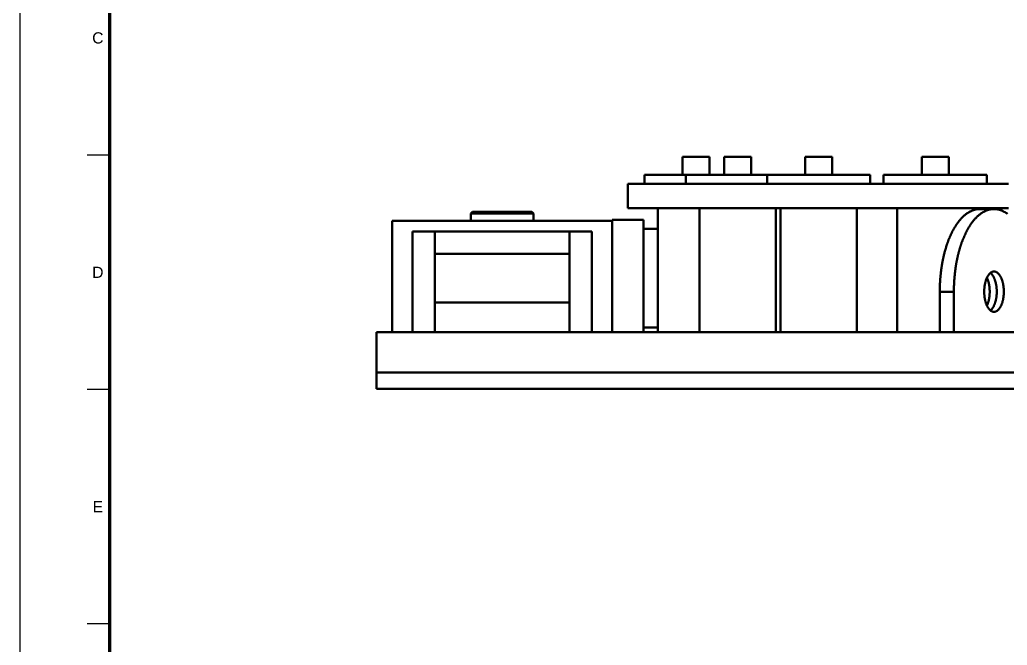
# Model space of a CAD drawing. Header units: millimetres. Extents: x 0 to 841, y 0 to 594.
# Drawn here: x 0 to 220, y 318.3 to 457.6 of the extents above; entities that cross this region are included whole.
import ezdxf
from ezdxf.enums import TextEntityAlignment as Align

# ---------------------------------------------------------------- set-up
doc = ezdxf.new("R2010")
doc.units = ezdxf.units.MM
for name, color, linetype, lineweight in [('FINA', 7, 'CONTINUOUS', 25), ('MARCO', 7, 'CONTINUOUS', 70), ('TXT', 7, 'CONTINUOUS', 25), ('VIS', 7, 'CONTINUOUS', 50)]:
    doc.layers.add(name, color=color, linetype=linetype, lineweight=lineweight)
doc.styles.add('STD', font='LiberationSans-Regular.ttf')

msp = doc.modelspace()

# ---------------------------------------------------------------- linework, layer by layer
at = {"layer": 'FINA'}
for p, q in [((20, 427.45), (15, 427.45)), ((20, 375.27), (15, 375.27)), ((20, 323.09), (15, 323.09))]:
    msp.add_line(p, q, dxfattribs=at)
msp.add_lwpolyline([(0, 0), (841, 0), (841, 594), (0, 594)], close=True, dxfattribs=at)
at = {"layer": 'MARCO'}
msp.add_lwpolyline([(20, 10), (831, 10), (831, 584), (20, 584)], close=True, dxfattribs=at)
at = {"layer": 'VIS'}
for points in [[(147.67, 427.05), (147.79, 427.05), (147.91, 427.05), (148.03, 427.05), (148.15, 427.05), (148.27, 427.05), (148.39, 427.05), (148.51, 427.05), (148.63, 427.05), (148.75, 427.05), (148.87, 427.05), (148.99, 427.05), (149.11, 427.05), (149.23, 427.05), (149.35, 427.05), (149.47, 427.05), (149.59, 427.05), (149.71, 427.05), (149.83, 427.05), (149.95, 427.05), (150.07, 427.05), (150.19, 427.05), (150.31, 427.05), (150.43, 427.05), (150.55, 427.05), (150.67, 427.05), (150.79, 427.05), (150.91, 427.05), (151.03, 427.05), (151.15, 427.05), (151.27, 427.05), (151.39, 427.05), (151.51, 427.05), (151.63, 427.05), (151.75, 427.05), (151.87, 427.05), (151.99, 427.05), (152.11, 427.05), (152.23, 427.05), (152.35, 427.05), (152.47, 427.05), (152.59, 427.05), (152.71, 427.05), (152.83, 427.05), (152.95, 427.05), (153.07, 427.05), (153.19, 427.05), (153.31, 427.05), (153.43, 427.05), (153.55, 427.05), (153.67, 427.05)], [(147.67, 427.05), (147.67, 423.05)], [(147.67, 427.05), (147.67, 423.05)], [(153.67, 423.05), (153.67, 427.05)], [(153.67, 423.05), (153.67, 427.05)], [(156.94, 427.05), (157.06, 427.05), (157.18, 427.05), (157.3, 427.05), (157.42, 427.05), (157.54, 427.05), (157.66, 427.05), (157.78, 427.05), (157.9, 427.05), (158.02, 427.05), (158.14, 427.05), (158.26, 427.05), (158.38, 427.05), (158.5, 427.05), (158.62, 427.05), (158.74, 427.05), (158.86, 427.05), (158.98, 427.05), (159.1, 427.05), (159.22, 427.05), (159.34, 427.05), (159.46, 427.05), (159.58, 427.05), (159.7, 427.05), (159.82, 427.05), (159.94, 427.05), (160.06, 427.05), (160.18, 427.05), (160.3, 427.05), (160.42, 427.05), (160.54, 427.05), (160.66, 427.05), (160.78, 427.05), (160.9, 427.05), (161.02, 427.05), (161.14, 427.05), (161.26, 427.05), (161.38, 427.05), (161.5, 427.05), (161.62, 427.05), (161.74, 427.05), (161.86, 427.05), (161.98, 427.05), (162.1, 427.05), (162.22, 427.05), (162.34, 427.05), (162.46, 427.05), (162.58, 427.05), (162.7, 427.05), (162.82, 427.05), (162.94, 427.05)], [(156.94, 427.05), (156.94, 423.05)], [(162.94, 423.05), (162.94, 427.05)], [(175.01, 427.05), (175.13, 427.05), (175.25, 427.05), (175.37, 427.05), (175.49, 427.05), (175.61, 427.05), (175.73, 427.05), (175.85, 427.05), (175.97, 427.05), (176.09, 427.05), (176.21, 427.05), (176.33, 427.05), (176.45, 427.05), (176.57, 427.05), (176.69, 427.05), (176.81, 427.05), (176.93, 427.05), (177.05, 427.05), (177.17, 427.05), (177.29, 427.05), (177.41, 427.05), (177.53, 427.05), (177.65, 427.05), (177.77, 427.05), (177.89, 427.05), (178.01, 427.05), (178.13, 427.05), (178.25, 427.05), (178.37, 427.05), (178.49, 427.05), (178.61, 427.05), (178.73, 427.05), (178.85, 427.05), (178.97, 427.05), (179.09, 427.05), (179.21, 427.05), (179.33, 427.05), (179.45, 427.05), (179.57, 427.05), (179.69, 427.05), (179.81, 427.05), (179.93, 427.05), (180.05, 427.05), (180.17, 427.05), (180.29, 427.05), (180.41, 427.05), (180.53, 427.05), (180.65, 427.05), (180.77, 427.05), (180.89, 427.05), (181.01, 427.05)], [(175.01, 427.05), (175.01, 423.05)], [(181.01, 423.05), (181.01, 427.05)], [(200.98, 427.05), (201.1, 427.05), (201.22, 427.05), (201.34, 427.05), (201.46, 427.05), (201.58, 427.05), (201.7, 427.05), (201.82, 427.05), (201.94, 427.05), (202.06, 427.05), (202.18, 427.05), (202.3, 427.05), (202.42, 427.05), (202.54, 427.05), (202.66, 427.05), (202.78, 427.05), (202.9, 427.05), (203.02, 427.05), (203.14, 427.05), (203.26, 427.05), (203.38, 427.05), (203.5, 427.05), (203.62, 427.05), (203.74, 427.05), (203.86, 427.05), (203.98, 427.05), (204.1, 427.05), (204.22, 427.05), (204.34, 427.05), (204.46, 427.05), (204.58, 427.05), (204.7, 427.05), (204.82, 427.05), (204.94, 427.05), (205.06, 427.05), (205.18, 427.05), (205.3, 427.05), (205.42, 427.05), (205.54, 427.05), (205.66, 427.05), (205.78, 427.05), (205.9, 427.05), (206.02, 427.05), (206.14, 427.05), (206.26, 427.05), (206.38, 427.05), (206.5, 427.05), (206.62, 427.05), (206.74, 427.05), (206.86, 427.05), (206.98, 427.05)], [(200.98, 427.05), (200.98, 423.05)], [(206.98, 423.05), (206.98, 427.05)], [(139.17, 423.05), (139.29, 423.05), (139.41, 423.05), (139.53, 423.05), (139.65, 423.05), (139.77, 423.05), (139.89, 423.05), (140.01, 423.05), (140.13, 423.05), (140.25, 423.05), (140.37, 423.05), (140.49, 423.05), (140.61, 423.05), (140.73, 423.05), (140.85, 423.05), (140.98, 423.05), (141.1, 423.05), (141.22, 423.05), (141.34, 423.05), (141.46, 423.05), (141.58, 423.05), (141.7, 423.05), (141.82, 423.05), (141.94, 423.05), (142.06, 423.05), (142.18, 423.05), (142.3, 423.05), (142.42, 423.05), (142.54, 423.05), (142.66, 423.05), (142.78, 423.05), (142.9, 423.05), (143.02, 423.05), (143.14, 423.05), (143.26, 423.05), (143.38, 423.05), (143.5, 423.05), (143.62, 423.05), (143.74, 423.05), (143.86, 423.05), (143.98, 423.05), (144.1, 423.05), (144.22, 423.05), (144.35, 423.05), (144.47, 423.05), (144.59, 423.05), (144.71, 423.05), (144.83, 423.05), (144.95, 423.05), (145.07, 423.05), (145.19, 423.05), (145.31, 423.05), (145.43, 423.05), (145.55, 423.05), (145.67, 423.05), (145.79, 423.05), (145.91, 423.05), (146.03, 423.05), (146.15, 423.05), (146.27, 423.05), (146.39, 423.05), (146.51, 423.05), (146.63, 423.05), (146.75, 423.05), (146.87, 423.05), (146.99, 423.05), (147.11, 423.05), (147.23, 423.05), (147.35, 423.05), (147.47, 423.05), (147.6, 423.05), (147.72, 423.05), (147.84, 423.05), (147.96, 423.05), (148.08, 423.05), (148.2, 423.05), (148.32, 423.05), (148.44, 423.05)], [(139.17, 423.05), (139.17, 421.05)], [(139.17, 423.05), (139.17, 421.05)], [(148.44, 423.05), (148.56, 423.05), (148.68, 423.05), (148.8, 423.05), (148.92, 423.05), (149.04, 423.05), (149.16, 423.05), (149.28, 423.05), (149.4, 423.05), (149.52, 423.05), (149.64, 423.05), (149.76, 423.05), (149.88, 423.05), (150, 423.05), (150.12, 423.05), (150.24, 423.05), (150.37, 423.05), (150.49, 423.05), (150.61, 423.05), (150.73, 423.05), (150.85, 423.05), (150.97, 423.05), (151.09, 423.05), (151.21, 423.05), (151.33, 423.05), (151.45, 423.05), (151.57, 423.05), (151.69, 423.05), (151.81, 423.05), (151.93, 423.05), (152.05, 423.05), (152.17, 423.05), (152.29, 423.05), (152.41, 423.05), (152.53, 423.05), (152.65, 423.05), (152.77, 423.05), (152.9, 423.05), (153.02, 423.05), (153.14, 423.05), (153.26, 423.05), (153.38, 423.05), (153.5, 423.05), (153.62, 423.05), (153.74, 423.05), (153.86, 423.05), (153.98, 423.05), (154.1, 423.05), (154.22, 423.05), (154.34, 423.05), (154.46, 423.05), (154.58, 423.05), (154.7, 423.05), (154.82, 423.05), (154.94, 423.05), (155.06, 423.05), (155.18, 423.05), (155.3, 423.05), (155.43, 423.05), (155.55, 423.05), (155.67, 423.05), (155.79, 423.05), (155.91, 423.05), (156.03, 423.05), (156.15, 423.05), (156.27, 423.05), (156.39, 423.05), (156.51, 423.05), (156.63, 423.05), (156.75, 423.05), (156.87, 423.05), (156.99, 423.05), (157.11, 423.05), (157.23, 423.05), (157.35, 423.05), (157.47, 423.05), (157.59, 423.05), (157.71, 423.05), (157.83, 423.05), (157.96, 423.05), (158.08, 423.05), (158.2, 423.05), (158.32, 423.05), (158.44, 423.05), (158.56, 423.05), (158.68, 423.05), (158.8, 423.05), (158.92, 423.05), (159.04, 423.05), (159.16, 423.05), (159.28, 423.05), (159.4, 423.05), (159.52, 423.05), (159.64, 423.05), (159.76, 423.05), (159.88, 423.05), (160, 423.05), (160.12, 423.05), (160.24, 423.05), (160.36, 423.05), (160.49, 423.05), (160.61, 423.05), (160.73, 423.05), (160.85, 423.05), (160.97, 423.05), (161.09, 423.05), (161.21, 423.05), (161.33, 423.05), (161.45, 423.05), (161.57, 423.05), (161.69, 423.05), (161.81, 423.05), (161.93, 423.05), (162.05, 423.05), (162.17, 423.05), (162.29, 423.05), (162.41, 423.05), (162.53, 423.05), (162.65, 423.05), (162.77, 423.05), (162.89, 423.05), (163.02, 423.05), (163.14, 423.05), (163.26, 423.05), (163.38, 423.05), (163.5, 423.05), (163.62, 423.05), (163.74, 423.05), (163.86, 423.05), (163.98, 423.05), (164.1, 423.05), (164.22, 423.05), (164.34, 423.05), (164.46, 423.05), (164.58, 423.05), (164.7, 423.05), (164.82, 423.05), (164.94, 423.05), (165.06, 423.05), (165.18, 423.05), (165.3, 423.05), (165.43, 423.05), (165.55, 423.05), (165.67, 423.05), (165.79, 423.05), (165.91, 423.05), (166.03, 423.05), (166.15, 423.05), (166.27, 423.05), (166.39, 423.05), (166.51, 423.05)], [(148.44, 423.05), (148.44, 421.05)], [(166.51, 423.05), (166.63, 423.05), (166.75, 423.05), (166.87, 423.05), (166.99, 423.05), (167.11, 423.05), (167.23, 423.05), (167.35, 423.05), (167.47, 423.05), (167.59, 423.05), (167.71, 423.05), (167.83, 423.05), (167.95, 423.05), (168.07, 423.05), (168.2, 423.05), (168.32, 423.05), (168.44, 423.05), (168.56, 423.05), (168.68, 423.05), (168.8, 423.05), (168.92, 423.05), (169.04, 423.05), (169.16, 423.05), (169.28, 423.05), (169.4, 423.05), (169.52, 423.05), (169.64, 423.05), (169.76, 423.05), (169.88, 423.05), (170, 423.05), (170.12, 423.05), (170.24, 423.05), (170.36, 423.05), (170.48, 423.05), (170.6, 423.05), (170.72, 423.05), (170.84, 423.05), (170.96, 423.05), (171.09, 423.05), (171.21, 423.05), (171.33, 423.05), (171.45, 423.05), (171.57, 423.05), (171.69, 423.05), (171.81, 423.05), (171.93, 423.05), (172.05, 423.05), (172.17, 423.05), (172.29, 423.05), (172.41, 423.05), (172.53, 423.05), (172.65, 423.05), (172.77, 423.05), (172.89, 423.05), (173.01, 423.05), (173.13, 423.05), (173.25, 423.05), (173.37, 423.05), (173.49, 423.05), (173.61, 423.05), (173.73, 423.05), (173.85, 423.05), (173.98, 423.05), (174.1, 423.05), (174.22, 423.05), (174.34, 423.05), (174.46, 423.05), (174.58, 423.05), (174.7, 423.05), (174.82, 423.05), (174.94, 423.05), (175.06, 423.05), (175.18, 423.05), (175.3, 423.05), (175.42, 423.05), (175.54, 423.05), (175.66, 423.05), (175.78, 423.05), (175.9, 423.05), (176.02, 423.05), (176.14, 423.05), (176.26, 423.05), (176.38, 423.05), (176.5, 423.05), (176.62, 423.05), (176.74, 423.05), (176.87, 423.05), (176.99, 423.05), (177.11, 423.05), (177.23, 423.05), (177.35, 423.05), (177.47, 423.05), (177.59, 423.05), (177.71, 423.05), (177.83, 423.05), (177.95, 423.05), (178.07, 423.05), (178.19, 423.05), (178.31, 423.05), (178.43, 423.05), (178.55, 423.05), (178.67, 423.05), (178.79, 423.05), (178.91, 423.05), (179.03, 423.05), (179.15, 423.05), (179.27, 423.05), (179.39, 423.05), (179.51, 423.05), (179.63, 423.05), (179.76, 423.05), (179.88, 423.05), (180, 423.05), (180.12, 423.05), (180.24, 423.05), (180.36, 423.05), (180.48, 423.05), (180.6, 423.05), (180.72, 423.05), (180.84, 423.05), (180.96, 423.05), (181.08, 423.05), (181.2, 423.05), (181.32, 423.05), (181.44, 423.05), (181.56, 423.05), (181.68, 423.05), (181.8, 423.05), (181.92, 423.05), (182.04, 423.05), (182.16, 423.05), (182.28, 423.05), (182.4, 423.05), (182.53, 423.05), (182.65, 423.05), (182.77, 423.05), (182.89, 423.05), (183.01, 423.05), (183.13, 423.05), (183.25, 423.05), (183.37, 423.05), (183.49, 423.05), (183.61, 423.05), (183.73, 423.05), (183.85, 423.05), (183.97, 423.05), (184.09, 423.05), (184.21, 423.05), (184.33, 423.05), (184.45, 423.05), (184.57, 423.05), (184.69, 423.05), (184.81, 423.05), (184.93, 423.05), (185.05, 423.05), (185.17, 423.05), (185.29, 423.05), (185.42, 423.05), (185.54, 423.05), (185.66, 423.05), (185.78, 423.05), (185.9, 423.05), (186.02, 423.05), (186.14, 423.05), (186.26, 423.05), (186.38, 423.05), (186.5, 423.05), (186.62, 423.05), (186.74, 423.05), (186.86, 423.05), (186.98, 423.05), (187.1, 423.05), (187.22, 423.05), (187.34, 423.05), (187.46, 423.05), (187.58, 423.05), (187.7, 423.05), (187.82, 423.05), (187.94, 423.05), (188.06, 423.05), (188.18, 423.05), (188.31, 423.05), (188.43, 423.05), (188.55, 423.05), (188.67, 423.05), (188.79, 423.05), (188.91, 423.05), (189.03, 423.05), (189.15, 423.05), (189.27, 423.05), (189.39, 423.05), (189.51, 423.05)], [(166.51, 423.05), (166.51, 421.05)], [(189.51, 421.05), (189.51, 423.05)], [(192.48, 423.05), (192.6, 423.05), (192.72, 423.05), (192.84, 423.05), (192.96, 423.05), (193.08, 423.05), (193.2, 423.05), (193.32, 423.05), (193.44, 423.05), (193.56, 423.05), (193.68, 423.05), (193.8, 423.05), (193.92, 423.05), (194.04, 423.05), (194.16, 423.05), (194.28, 423.05), (194.4, 423.05), (194.53, 423.05), (194.65, 423.05), (194.77, 423.05), (194.89, 423.05), (195.01, 423.05), (195.13, 423.05), (195.25, 423.05), (195.37, 423.05), (195.49, 423.05), (195.61, 423.05), (195.73, 423.05), (195.85, 423.05), (195.97, 423.05), (196.09, 423.05), (196.21, 423.05), (196.33, 423.05), (196.45, 423.05), (196.57, 423.05), (196.69, 423.05), (196.81, 423.05), (196.93, 423.05), (197.05, 423.05), (197.17, 423.05), (197.29, 423.05), (197.42, 423.05), (197.54, 423.05), (197.66, 423.05), (197.78, 423.05), (197.9, 423.05), (198.02, 423.05), (198.14, 423.05), (198.26, 423.05), (198.38, 423.05), (198.5, 423.05), (198.62, 423.05), (198.74, 423.05), (198.86, 423.05), (198.98, 423.05), (199.1, 423.05), (199.22, 423.05), (199.34, 423.05), (199.46, 423.05), (199.58, 423.05), (199.7, 423.05), (199.82, 423.05), (199.94, 423.05), (200.06, 423.05), (200.18, 423.05), (200.31, 423.05), (200.43, 423.05), (200.55, 423.05), (200.67, 423.05), (200.79, 423.05), (200.91, 423.05), (201.03, 423.05), (201.15, 423.05), (201.27, 423.05), (201.39, 423.05), (201.51, 423.05), (201.63, 423.05), (201.75, 423.05), (201.87, 423.05), (201.99, 423.05), (202.11, 423.05), (202.23, 423.05), (202.35, 423.05), (202.47, 423.05), (202.59, 423.05), (202.71, 423.05), (202.83, 423.05), (202.95, 423.05), (203.07, 423.05), (203.2, 423.05), (203.32, 423.05), (203.44, 423.05), (203.56, 423.05), (203.68, 423.05), (203.8, 423.05), (203.92, 423.05), (204.04, 423.05), (204.16, 423.05), (204.28, 423.05), (204.4, 423.05), (204.52, 423.05), (204.64, 423.05), (204.76, 423.05), (204.88, 423.05), (205, 423.05), (205.12, 423.05), (205.24, 423.05), (205.36, 423.05), (205.48, 423.05), (205.6, 423.05), (205.72, 423.05), (205.84, 423.05), (205.97, 423.05), (206.09, 423.05), (206.21, 423.05), (206.33, 423.05), (206.45, 423.05), (206.57, 423.05), (206.69, 423.05), (206.81, 423.05), (206.93, 423.05), (207.05, 423.05), (207.17, 423.05), (207.29, 423.05), (207.41, 423.05), (207.53, 423.05), (207.65, 423.05), (207.77, 423.05), (207.89, 423.05), (208.01, 423.05), (208.13, 423.05), (208.25, 423.05), (208.37, 423.05), (208.49, 423.05), (208.61, 423.05), (208.73, 423.05), (208.86, 423.05), (208.98, 423.05), (209.1, 423.05), (209.22, 423.05), (209.34, 423.05), (209.46, 423.05), (209.58, 423.05), (209.7, 423.05), (209.82, 423.05), (209.94, 423.05), (210.06, 423.05), (210.18, 423.05), (210.3, 423.05), (210.42, 423.05), (210.54, 423.05), (210.66, 423.05), (210.78, 423.05), (210.9, 423.05), (211.02, 423.05), (211.14, 423.05), (211.26, 423.05), (211.38, 423.05), (211.5, 423.05), (211.62, 423.05), (211.75, 423.05), (211.87, 423.05), (211.99, 423.05), (212.11, 423.05), (212.23, 423.05), (212.35, 423.05), (212.47, 423.05), (212.59, 423.05), (212.71, 423.05), (212.83, 423.05), (212.95, 423.05), (213.07, 423.05), (213.19, 423.05), (213.31, 423.05), (213.43, 423.05), (213.55, 423.05), (213.67, 423.05), (213.79, 423.05), (213.91, 423.05), (214.03, 423.05), (214.15, 423.05), (214.27, 423.05), (214.39, 423.05), (214.51, 423.05), (214.64, 423.05), (214.76, 423.05), (214.88, 423.05), (215, 423.05), (215.12, 423.05), (215.24, 423.05), (215.36, 423.05), (215.48, 423.05)], [(192.48, 423.05), (192.48, 421.05)], [(215.48, 421.05), (215.48, 423.05)], [(135.5, 421.05), (136.3, 421.05), (137.1, 421.05), (137.9, 421.05), (138.7, 421.05), (139.5, 421.05), (140.3, 421.05), (141.1, 421.05), (141.9, 421.05), (142.7, 421.05), (143.5, 421.05), (144.3, 421.05), (145.1, 421.05), (145.9, 421.05), (146.7, 421.05), (147.5, 421.05), (148.3, 421.05), (149.1, 421.05), (149.9, 421.05), (150.7, 421.05), (151.5, 421.05), (152.3, 421.05), (153.1, 421.05), (153.9, 421.05), (154.7, 421.05), (155.5, 421.05), (156.3, 421.05), (157.1, 421.05), (157.9, 421.05), (158.7, 421.05), (159.5, 421.05), (160.3, 421.05), (161.1, 421.05), (161.9, 421.05), (162.7, 421.05), (163.5, 421.05), (164.3, 421.05), (165.1, 421.05), (165.9, 421.05), (166.7, 421.05), (167.5, 421.05), (168.3, 421.05), (169.1, 421.05), (169.9, 421.05), (170.7, 421.05), (171.5, 421.05), (172.3, 421.05), (173.1, 421.05), (173.9, 421.05), (174.7, 421.05), (175.5, 421.05), (176.3, 421.05), (177.1, 421.05), (177.9, 421.05), (178.7, 421.05), (179.5, 421.05), (180.3, 421.05), (181.1, 421.05), (181.9, 421.05), (182.7, 421.05), (183.5, 421.05), (184.3, 421.05), (185.1, 421.05), (185.9, 421.05), (186.7, 421.05), (187.5, 421.05), (188.3, 421.05), (189.1, 421.05), (189.9, 421.05), (190.7, 421.05), (191.5, 421.05), (192.3, 421.05), (193.1, 421.05), (193.9, 421.05), (194.7, 421.05), (195.5, 421.05), (196.3, 421.05), (197.1, 421.05), (197.9, 421.05), (198.7, 421.05), (199.5, 421.05), (200.3, 421.05), (201.1, 421.05), (201.9, 421.05), (202.7, 421.05), (203.5, 421.05), (204.3, 421.05), (205.1, 421.05), (205.9, 421.05), (206.7, 421.05), (207.5, 421.05), (208.3, 421.05), (209.1, 421.05), (209.9, 421.05), (210.7, 421.05), (211.5, 421.05), (212.3, 421.05), (213.1, 421.05), (213.9, 421.05), (214.7, 421.05), (215.5, 421.05), (216.3, 421.05), (217.1, 421.05), (217.9, 421.05), (218.7, 421.05), (219.5, 421.05), (220.3, 421.05)], [(135.5, 421.05), (135.5, 415.65)], [(100.9, 414.85), (100.5, 414.45)], [(100.5, 414.45), (100.62, 414.45), (100.74, 414.45), (100.86, 414.45), (100.98, 414.45), (101.1, 414.45), (101.22, 414.45), (101.34, 414.45), (101.47, 414.45), (101.59, 414.45), (101.71, 414.45), (101.83, 414.45), (101.95, 414.45), (102.07, 414.45), (102.19, 414.45), (102.31, 414.45), (102.43, 414.45), (102.55, 414.45), (102.67, 414.45), (102.79, 414.45), (102.91, 414.45), (103.03, 414.45), (103.16, 414.45), (103.28, 414.45), (103.4, 414.45), (103.52, 414.45), (103.64, 414.45), (103.76, 414.45), (103.88, 414.45), (104, 414.45), (104.12, 414.45), (104.24, 414.45), (104.36, 414.45), (104.48, 414.45), (104.6, 414.45), (104.72, 414.45), (104.84, 414.45), (104.97, 414.45), (105.09, 414.45), (105.21, 414.45), (105.33, 414.45), (105.45, 414.45), (105.57, 414.45), (105.69, 414.45), (105.81, 414.45), (105.93, 414.45), (106.05, 414.45), (106.17, 414.45), (106.29, 414.45), (106.41, 414.45), (106.53, 414.45), (106.66, 414.45), (106.78, 414.45), (106.9, 414.45), (107.02, 414.45), (107.14, 414.45), (107.26, 414.45), (107.38, 414.45), (107.5, 414.45), (107.62, 414.45), (107.74, 414.45), (107.86, 414.45), (107.98, 414.45), (108.1, 414.45), (108.22, 414.45), (108.34, 414.45), (108.47, 414.45), (108.59, 414.45), (108.71, 414.45), (108.83, 414.45), (108.95, 414.45), (109.07, 414.45), (109.19, 414.45), (109.31, 414.45), (109.43, 414.45), (109.55, 414.45), (109.67, 414.45), (109.79, 414.45), (109.91, 414.45), (110.03, 414.45), (110.16, 414.45), (110.28, 414.45), (110.4, 414.45), (110.52, 414.45), (110.64, 414.45), (110.76, 414.45), (110.88, 414.45), (111, 414.45), (111.12, 414.45), (111.24, 414.45), (111.36, 414.45), (111.48, 414.45), (111.6, 414.45), (111.72, 414.45), (111.84, 414.45), (111.97, 414.45), (112.09, 414.45), (112.21, 414.45), (112.33, 414.45), (112.45, 414.45), (112.57, 414.45), (112.69, 414.45), (112.81, 414.45), (112.93, 414.45), (113.05, 414.45), (113.17, 414.45), (113.29, 414.45), (113.41, 414.45), (113.53, 414.45), (113.66, 414.45), (113.78, 414.45), (113.9, 414.45), (114.02, 414.45), (114.14, 414.45), (114.26, 414.45), (114.38, 414.45), (114.5, 414.45)], [(100.5, 414.45), (100.5, 412.85)], [(100.9, 414.85), (101.02, 414.85), (101.14, 414.85), (101.26, 414.85), (101.38, 414.85), (101.5, 414.85), (101.62, 414.85), (101.74, 414.85), (101.86, 414.85), (101.98, 414.85), (102.1, 414.85), (102.22, 414.85), (102.34, 414.85), (102.46, 414.85), (102.58, 414.85), (102.7, 414.85), (102.82, 414.85), (102.94, 414.85), (103.06, 414.85), (103.18, 414.85), (103.3, 414.85), (103.42, 414.85), (103.54, 414.85), (103.66, 414.85), (103.78, 414.85), (103.9, 414.85), (104.02, 414.85), (104.14, 414.85), (104.26, 414.85), (104.38, 414.85), (104.5, 414.85), (104.62, 414.85), (104.74, 414.85), (104.86, 414.85), (104.98, 414.85), (105.1, 414.85), (105.22, 414.85), (105.34, 414.85), (105.46, 414.85), (105.58, 414.85), (105.7, 414.85), (105.82, 414.85), (105.94, 414.85), (106.06, 414.85), (106.18, 414.85), (106.3, 414.85), (106.42, 414.85), (106.54, 414.85), (106.66, 414.85), (106.78, 414.85), (106.9, 414.85), (107.02, 414.85), (107.14, 414.85), (107.26, 414.85), (107.38, 414.85), (107.5, 414.85), (107.62, 414.85), (107.74, 414.85), (107.86, 414.85), (107.98, 414.85), (108.1, 414.85), (108.22, 414.85), (108.34, 414.85), (108.46, 414.85), (108.58, 414.85), (108.7, 414.85), (108.82, 414.85), (108.94, 414.85), (109.06, 414.85), (109.18, 414.85), (109.3, 414.85), (109.42, 414.85), (109.54, 414.85), (109.66, 414.85), (109.78, 414.85), (109.9, 414.85), (110.02, 414.85), (110.14, 414.85), (110.26, 414.85), (110.38, 414.85), (110.5, 414.85), (110.62, 414.85), (110.74, 414.85), (110.86, 414.85), (110.98, 414.85), (111.1, 414.85), (111.22, 414.85), (111.34, 414.85), (111.46, 414.85), (111.58, 414.85), (111.7, 414.85), (111.82, 414.85), (111.94, 414.85), (112.06, 414.85), (112.18, 414.85), (112.3, 414.85), (112.42, 414.85), (112.54, 414.85), (112.66, 414.85), (112.78, 414.85), (112.9, 414.85), (113.02, 414.85), (113.14, 414.85), (113.26, 414.85), (113.38, 414.85), (113.5, 414.85), (113.62, 414.85), (113.74, 414.85), (113.86, 414.85), (113.98, 414.85), (114.1, 414.85)], [(114.5, 414.45), (114.1, 414.85)], [(114.5, 412.85), (114.5, 414.45)], [(135.5, 415.65), (136.3, 415.65), (137.1, 415.65), (137.9, 415.65), (138.7, 415.65), (139.5, 415.65), (140.3, 415.65), (141.1, 415.65), (141.9, 415.65), (142.7, 415.65), (143.5, 415.65), (144.3, 415.65), (145.1, 415.65), (145.9, 415.65), (146.7, 415.65), (147.5, 415.65), (148.3, 415.65), (149.1, 415.65), (149.9, 415.65), (150.7, 415.65), (151.5, 415.65), (152.3, 415.65), (153.1, 415.65), (153.9, 415.65), (154.7, 415.65), (155.5, 415.65), (156.3, 415.65), (157.1, 415.65), (157.9, 415.65), (158.7, 415.65), (159.5, 415.65), (160.3, 415.65), (161.1, 415.65), (161.9, 415.65), (162.7, 415.65), (163.5, 415.65), (164.3, 415.65), (165.1, 415.65), (165.9, 415.65), (166.7, 415.65), (167.5, 415.65), (168.3, 415.65), (169.1, 415.65), (169.9, 415.65), (170.7, 415.65), (171.5, 415.65), (172.3, 415.65), (173.1, 415.65), (173.9, 415.65), (174.7, 415.65), (175.5, 415.65), (176.3, 415.65), (177.1, 415.65), (177.9, 415.65), (178.7, 415.65), (179.5, 415.65), (180.3, 415.65), (181.1, 415.65), (181.9, 415.65), (182.7, 415.65), (183.5, 415.65), (184.3, 415.65), (185.1, 415.65), (185.9, 415.65), (186.7, 415.65), (187.5, 415.65), (188.3, 415.65), (189.1, 415.65), (189.9, 415.65), (190.7, 415.65), (191.5, 415.65), (192.3, 415.65), (193.1, 415.65), (193.9, 415.65), (194.7, 415.65), (195.5, 415.65), (196.3, 415.65), (197.1, 415.65), (197.9, 415.65), (198.7, 415.65), (199.5, 415.65), (200.3, 415.65), (201.1, 415.65), (201.9, 415.65), (202.7, 415.65), (203.5, 415.65), (204.3, 415.65), (205.1, 415.65), (205.9, 415.65), (206.7, 415.65), (207.5, 415.65), (208.3, 415.65), (209.1, 415.65), (209.9, 415.65), (210.7, 415.65), (211.5, 415.65), (212.3, 415.65), (213.1, 415.65), (213.9, 415.65), (214.7, 415.65), (215.5, 415.65), (216.3, 415.65), (217.1, 415.65), (217.9, 415.65), (218.7, 415.65), (219.5, 415.65), (220.3, 415.65)], [(142.17, 415.65), (142.17, 388.05)], [(142.17, 415.65), (142.17, 388.05)], [(151.44, 415.65), (151.44, 388.05)], [(168.44, 388.05), (168.44, 415.65)], [(169.51, 415.65), (169.51, 388.05)], [(186.51, 388.05), (186.51, 415.65)], [(195.48, 415.65), (195.48, 388.05)], [(204.99, 397.05), (204.99, 397.17), (204.99, 397.29), (204.99, 397.41), (204.99, 397.53), (205, 397.65), (205, 397.77), (205, 397.89), (205, 398.01), (205.01, 398.13), (205.01, 398.25), (205.01, 398.37), (205.02, 398.49), (205.02, 398.61), (205.03, 398.73), (205.03, 398.85), (205.04, 398.97), (205.05, 399.09), (205.05, 399.21), (205.06, 399.33), (205.07, 399.45), (205.08, 399.57), (205.08, 399.69), (205.09, 399.81), (205.1, 399.93), (205.11, 400.05), (205.12, 400.17), (205.13, 400.29), (205.14, 400.41), (205.15, 400.53), (205.16, 400.65), (205.18, 400.77), (205.19, 400.89), (205.2, 401.01), (205.21, 401.13), (205.23, 401.25), (205.24, 401.37), (205.25, 401.49), (205.27, 401.61), (205.28, 401.73), (205.3, 401.85), (205.32, 401.97), (205.33, 402.08), (205.35, 402.2), (205.37, 402.32), (205.38, 402.44), (205.4, 402.56), (205.42, 402.68), (205.44, 402.8), (205.46, 402.92), (205.48, 403.03), (205.5, 403.15), (205.52, 403.27), (205.54, 403.39), (205.56, 403.51), (205.58, 403.63), (205.6, 403.74), (205.63, 403.86), (205.65, 403.98), (205.67, 404.1), (205.7, 404.22), (205.72, 404.33), (205.75, 404.45), (205.77, 404.57), (205.8, 404.69), (205.82, 404.8), (205.85, 404.92), (205.88, 405.04), (205.9, 405.16), (205.93, 405.27), (205.96, 405.39), (205.99, 405.51), (206.02, 405.62), (206.05, 405.74), (206.08, 405.85), (206.11, 405.97), (206.14, 406.09), (206.17, 406.2), (206.21, 406.32), (206.24, 406.43), (206.27, 406.55), (206.31, 406.67), (206.34, 406.78), (206.38, 406.9), (206.41, 407.01), (206.45, 407.12), (206.49, 407.24), (206.52, 407.35), (206.56, 407.47), (206.6, 407.58), (206.64, 407.7), (206.68, 407.81), (206.72, 407.92), (206.76, 408.04), (206.8, 408.15), (206.84, 408.26), (206.88, 408.37), (206.93, 408.49), (206.97, 408.6), (207.01, 408.71), (207.06, 408.82), (207.1, 408.93), (207.15, 409.04), (207.2, 409.15), (207.24, 409.26), (207.29, 409.38), (207.34, 409.49), (207.39, 409.59), (207.44, 409.7), (207.49, 409.81), (207.54, 409.92), (207.59, 410.03), (207.65, 410.14), (207.7, 410.25), (207.75, 410.35), (207.81, 410.46), (207.86, 410.57), (207.92, 410.67), (207.98, 410.78), (208.03, 410.88), (208.09, 410.99), (208.15, 411.09), (208.21, 411.2), (208.27, 411.3), (208.34, 411.4), (208.4, 411.51), (208.46, 411.61), (208.53, 411.71), (208.59, 411.81), (208.66, 411.91), (208.72, 412.01), (208.79, 412.11), (208.86, 412.21), (208.93, 412.31), (209, 412.4), (209.07, 412.5), (209.15, 412.6), (209.22, 412.69), (209.29, 412.79), (209.37, 412.88), (209.45, 412.97), (209.52, 413.06), (209.6, 413.15), (209.68, 413.24), (209.76, 413.33), (209.85, 413.42), (209.93, 413.51), (210.01, 413.59), (210.1, 413.68), (210.19, 413.76), (210.27, 413.84), (210.36, 413.92), (210.45, 414), (210.54, 414.08), (210.64, 414.16), (210.73, 414.23), (210.83, 414.31), (210.92, 414.38), (211.02, 414.45), (211.12, 414.52), (211.22, 414.59), (211.32, 414.65), (211.42, 414.71), (211.52, 414.77), (211.63, 414.83), (211.74, 414.89), (211.84, 414.94), (211.95, 415), (212.06, 415.05), (212.17, 415.09), (212.28, 415.14), (212.4, 415.18), (212.51, 415.22), (212.62, 415.25), (212.74, 415.29), (212.86, 415.32), (212.97, 415.35), (213.09, 415.37), (213.21, 415.39), (213.33, 415.41), (213.45, 415.42), (213.57, 415.44), (213.69, 415.44), (213.81, 415.45), (213.93, 415.45)], [(208.14, 397.05), (208.14, 397.17), (208.14, 397.29), (208.14, 397.41), (208.14, 397.53), (208.14, 397.65), (208.14, 397.77), (208.15, 397.89), (208.15, 398.01), (208.15, 398.13), (208.16, 398.25), (208.16, 398.37), (208.17, 398.49), (208.17, 398.61), (208.18, 398.73), (208.18, 398.85), (208.19, 398.97), (208.19, 399.09), (208.2, 399.21), (208.21, 399.33), (208.21, 399.45), (208.22, 399.57), (208.23, 399.69), (208.24, 399.81), (208.25, 399.93), (208.26, 400.05), (208.27, 400.17), (208.28, 400.29), (208.29, 400.41), (208.3, 400.53), (208.31, 400.65), (208.32, 400.77), (208.33, 400.89), (208.35, 401.01), (208.36, 401.13), (208.37, 401.25), (208.39, 401.37), (208.4, 401.49), (208.42, 401.61), (208.43, 401.73), (208.45, 401.85), (208.46, 401.97), (208.48, 402.08), (208.5, 402.2), (208.51, 402.32), (208.53, 402.44), (208.55, 402.56), (208.57, 402.68), (208.58, 402.8), (208.6, 402.92), (208.62, 403.03), (208.64, 403.15), (208.66, 403.27), (208.68, 403.39), (208.71, 403.51), (208.73, 403.63), (208.75, 403.74), (208.77, 403.86), (208.8, 403.98), (208.82, 404.1), (208.84, 404.22), (208.87, 404.33), (208.89, 404.45), (208.92, 404.57), (208.94, 404.69), (208.97, 404.8), (209, 404.92), (209.02, 405.04), (209.05, 405.16), (209.08, 405.27), (209.11, 405.39), (209.14, 405.51), (209.17, 405.62), (209.2, 405.74), (209.23, 405.85), (209.26, 405.97), (209.29, 406.09), (209.32, 406.2), (209.35, 406.32), (209.39, 406.43), (209.42, 406.55), (209.45, 406.67), (209.49, 406.78), (209.52, 406.9), (209.56, 407.01), (209.6, 407.12), (209.63, 407.24), (209.67, 407.35), (209.71, 407.47), (209.75, 407.58), (209.78, 407.7), (209.82, 407.81), (209.86, 407.92), (209.9, 408.04), (209.95, 408.15), (209.99, 408.26), (210.03, 408.37), (210.07, 408.49), (210.12, 408.6), (210.16, 408.71), (210.21, 408.82), (210.25, 408.93), (210.3, 409.04), (210.34, 409.15), (210.39, 409.26), (210.44, 409.38), (210.49, 409.49), (210.54, 409.59), (210.59, 409.7), (210.64, 409.81), (210.69, 409.92), (210.74, 410.03), (210.79, 410.14), (210.85, 410.25), (210.9, 410.35), (210.95, 410.46), (211.01, 410.57), (211.07, 410.67), (211.12, 410.78), (211.18, 410.88), (211.24, 410.99), (211.3, 411.09), (211.36, 411.2), (211.42, 411.3), (211.48, 411.4), (211.55, 411.51), (211.61, 411.61), (211.67, 411.71), (211.74, 411.81), (211.8, 411.91), (211.87, 412.01), (211.94, 412.11), (212.01, 412.21), (212.08, 412.31), (212.15, 412.4), (212.22, 412.5), (212.29, 412.6), (212.37, 412.69), (212.44, 412.79), (212.52, 412.88), (212.59, 412.97), (212.67, 413.06), (212.75, 413.15), (212.83, 413.24), (212.91, 413.33), (212.99, 413.42), (213.08, 413.51), (213.16, 413.59), (213.25, 413.68), (213.33, 413.76), (213.42, 413.84), (213.51, 413.92), (213.6, 414), (213.69, 414.08), (213.78, 414.16), (213.88, 414.23), (213.97, 414.31), (214.07, 414.38), (214.17, 414.45), (214.26, 414.52), (214.36, 414.59), (214.47, 414.65), (214.57, 414.71), (214.67, 414.77), (214.78, 414.83), (214.88, 414.89), (214.99, 414.94), (215.1, 415), (215.21, 415.05), (215.32, 415.09), (215.43, 415.14), (215.54, 415.18), (215.66, 415.22), (215.77, 415.25), (215.89, 415.29), (216, 415.32), (216.12, 415.35), (216.24, 415.37), (216.36, 415.39), (216.47, 415.41), (216.59, 415.42), (216.71, 415.44), (216.83, 415.44), (216.95, 415.45), (217.07, 415.45)], [(212.48, 415.21), (212.48, 415.65)], [(213.93, 415.45), (217.07, 415.45)], [(217.07, 415.45), (217.19, 415.45), (217.31, 415.44), (217.43, 415.44), (217.55, 415.42), (217.67, 415.41), (217.79, 415.39), (217.91, 415.37), (218.03, 415.35), (218.14, 415.32), (218.26, 415.29), (218.38, 415.25), (218.49, 415.22), (218.6, 415.18), (218.72, 415.14), (218.83, 415.09), (218.94, 415.05), (219.05, 415), (219.16, 414.94), (219.26, 414.89), (219.37, 414.83), (219.48, 414.77), (219.58, 414.71), (219.68, 414.65), (219.78, 414.59), (219.88, 414.52), (219.98, 414.45), (220.08, 414.38)], [(83, 388.05), (83, 412.85)], [(83, 412.85), (132, 412.85)], [(132, 412.85), (132, 413.05)], [(132, 413.05), (139, 413.05)], [(132, 388.05), (132, 412.85)], [(139, 388.05), (139, 413.05)], [(92.5, 410.45), (87.5, 410.45)], [(87.5, 388.05), (87.5, 410.45)], [(92.5, 388.05), (92.5, 410.45)], [(122.5, 410.45), (92.5, 410.45)], [(92.5, 405.45), (92.5, 410.45)], [(127.5, 410.45), (122.5, 410.45)], [(122.5, 388.05), (122.5, 410.45)], [(122.5, 405.45), (122.5, 410.45)], [(127.5, 388.05), (127.5, 410.45)], [(142.17, 411.05), (139, 411.05)], [(122.5, 405.45), (92.5, 405.45)], [(214.89, 397.05), (214.89, 397.17), (214.89, 397.29), (214.9, 397.41), (214.9, 397.53), (214.91, 397.65), (214.92, 397.77), (214.93, 397.89), (214.94, 398.01), (214.95, 398.13), (214.97, 398.25), (214.98, 398.37), (215, 398.49), (215.02, 398.61), (215.04, 398.72), (215.07, 398.84), (215.09, 398.96), (215.12, 399.08), (215.15, 399.19), (215.18, 399.31), (215.22, 399.42), (215.25, 399.54), (215.29, 399.65), (215.33, 399.77), (215.37, 399.88), (215.42, 399.99), (215.47, 400.1), (215.52, 400.21), (215.57, 400.32), (215.63, 400.42), (215.69, 400.53), (215.75, 400.63), (215.82, 400.73), (215.89, 400.83), (215.96, 400.92), (216.04, 401.01), (216.12, 401.1), (216.21, 401.18), (216.3, 401.26), (216.4, 401.33), (216.5, 401.39), (216.61, 401.45), (216.72, 401.49), (216.84, 401.52), (216.95, 401.54), (217.07, 401.55)], [(216.29, 401.25), (216.38, 401.17), (216.47, 401.09), (216.55, 401), (216.63, 400.91), (216.7, 400.81), (216.77, 400.71), (216.84, 400.61), (216.9, 400.5), (216.96, 400.4), (217.02, 400.29), (217.07, 400.18), (217.12, 400.07), (217.17, 399.96), (217.21, 399.85), (217.25, 399.73), (217.29, 399.62), (217.33, 399.5), (217.37, 399.39), (217.4, 399.27), (217.43, 399.15), (217.46, 399.04), (217.49, 398.92), (217.51, 398.8), (217.54, 398.68), (217.56, 398.56), (217.58, 398.44), (217.6, 398.32), (217.61, 398.2), (217.63, 398.08), (217.64, 397.96), (217.65, 397.84), (217.66, 397.72), (217.67, 397.6), (217.68, 397.48), (217.68, 397.35), (217.68, 397.23), (217.69, 397.11), (217.69, 396.99), (217.68, 396.87), (217.68, 396.75), (217.68, 396.63), (217.67, 396.51), (217.66, 396.38), (217.65, 396.26), (217.64, 396.14), (217.63, 396.02), (217.61, 395.9), (217.6, 395.78), (217.58, 395.66), (217.56, 395.54), (217.54, 395.42), (217.51, 395.3), (217.49, 395.18), (217.46, 395.07), (217.43, 394.95), (217.4, 394.83), (217.37, 394.71), (217.33, 394.6), (217.29, 394.48), (217.25, 394.37), (217.21, 394.25), (217.17, 394.14), (217.12, 394.03), (217.07, 393.92), (217.02, 393.81), (216.96, 393.7), (216.9, 393.6), (216.84, 393.49), (216.77, 393.39), (216.7, 393.29), (216.63, 393.2), (216.55, 393.1), (216.47, 393.02), (216.38, 392.93), (216.29, 392.85)], [(217.07, 401.55), (217.19, 401.54), (217.31, 401.52), (217.43, 401.49), (217.54, 401.45), (217.65, 401.39), (217.75, 401.33), (217.85, 401.26), (217.94, 401.18), (218.03, 401.1), (218.11, 401.01), (218.19, 400.92), (218.26, 400.83), (218.33, 400.73), (218.4, 400.63), (218.46, 400.53), (218.52, 400.42), (218.58, 400.32), (218.63, 400.21), (218.68, 400.1), (218.73, 399.99), (218.77, 399.88), (218.82, 399.77), (218.86, 399.65), (218.89, 399.54), (218.93, 399.42), (218.96, 399.31), (219, 399.19), (219.03, 399.08), (219.05, 398.96), (219.08, 398.84), (219.1, 398.72), (219.12, 398.61), (219.14, 398.49), (219.16, 398.37), (219.18, 398.25), (219.2, 398.13), (219.21, 398.01), (219.22, 397.89), (219.23, 397.77), (219.24, 397.65), (219.25, 397.53), (219.25, 397.41), (219.26, 397.29), (219.26, 397.17), (219.26, 397.05), (219.26, 396.93), (219.26, 396.81), (219.25, 396.69), (219.25, 396.57), (219.24, 396.45), (219.23, 396.33), (219.22, 396.21), (219.21, 396.09), (219.2, 395.97), (219.18, 395.85), (219.16, 395.73), (219.14, 395.61), (219.12, 395.5), (219.1, 395.38), (219.08, 395.26), (219.05, 395.14), (219.03, 395.03), (219, 394.91), (218.96, 394.79), (218.93, 394.68), (218.89, 394.56), (218.86, 394.45), (218.82, 394.34), (218.77, 394.22), (218.73, 394.11), (218.68, 394), (218.63, 393.89), (218.58, 393.79), (218.52, 393.68), (218.46, 393.57), (218.4, 393.47), (218.33, 393.37), (218.26, 393.27), (218.19, 393.18), (218.11, 393.09), (218.03, 393), (217.94, 392.92), (217.85, 392.84), (217.75, 392.77), (217.65, 392.71), (217.54, 392.65), (217.43, 392.61), (217.31, 392.58), (217.19, 392.56), (217.07, 392.55)], [(215.5, 393.93), (215.55, 394.04), (215.6, 394.15), (215.64, 394.26), (215.68, 394.38), (215.72, 394.49), (215.76, 394.61), (215.8, 394.72), (215.83, 394.84), (215.86, 394.95), (215.89, 395.07), (215.92, 395.19), (215.94, 395.31), (215.96, 395.43), (215.99, 395.55), (216.01, 395.67), (216.02, 395.78), (216.04, 395.9), (216.05, 396.02), (216.07, 396.15), (216.08, 396.27), (216.09, 396.39), (216.1, 396.51), (216.1, 396.63), (216.11, 396.75), (216.11, 396.87), (216.11, 396.99), (216.11, 397.11), (216.11, 397.23), (216.11, 397.35), (216.1, 397.47), (216.1, 397.6), (216.09, 397.72), (216.08, 397.84), (216.07, 397.96), (216.05, 398.08), (216.04, 398.2), (216.02, 398.32), (216.01, 398.44), (215.99, 398.56), (215.96, 398.68), (215.94, 398.79), (215.92, 398.91), (215.89, 399.03), (215.86, 399.15), (215.83, 399.26), (215.8, 399.38), (215.76, 399.5), (215.72, 399.61), (215.68, 399.73), (215.64, 399.84), (215.6, 399.95), (215.55, 400.06), (215.5, 400.17)], [(204.99, 388.05), (204.99, 397.05)], [(208.14, 397.05), (204.99, 397.05)], [(208.14, 388.05), (208.14, 397.05)], [(217.07, 392.55), (216.95, 392.56), (216.84, 392.58), (216.72, 392.61), (216.61, 392.65), (216.5, 392.71), (216.4, 392.77), (216.3, 392.84), (216.21, 392.92), (216.12, 393), (216.04, 393.09), (215.96, 393.18), (215.89, 393.27), (215.82, 393.37), (215.75, 393.47), (215.69, 393.57), (215.63, 393.68), (215.57, 393.79), (215.52, 393.89), (215.47, 394), (215.42, 394.11), (215.37, 394.22), (215.33, 394.34), (215.29, 394.45), (215.25, 394.56), (215.22, 394.68), (215.18, 394.79), (215.15, 394.91), (215.12, 395.03), (215.09, 395.14), (215.07, 395.26), (215.04, 395.38), (215.02, 395.5), (215, 395.61), (214.98, 395.73), (214.97, 395.85), (214.95, 395.97), (214.94, 396.09), (214.93, 396.21), (214.92, 396.33), (214.91, 396.45), (214.9, 396.57), (214.9, 396.69), (214.89, 396.81), (214.89, 396.93), (214.89, 397.05)], [(122.5, 394.65), (92.5, 394.65)], [(92.5, 388.05), (92.5, 394.65)], [(122.5, 388.05), (122.5, 394.65)], [(79.5, 379.05), (79.5, 388.05)], [(79.5, 388.05), (591.5, 388.05)], [(142.17, 389.05), (139, 389.05)], [(79.5, 375.45), (79.5, 379.05)], [(79.5, 379.05), (591.5, 379.05)], [(79.5, 379.05), (591.5, 379.05)], [(79.5, 375.45), (591.5, 375.45)]]:
    msp.add_lwpolyline(points, dxfattribs=at)

# ---------------------------------------------------------------- texts
at = {"layer": 'TXT', "style": 'STD'}
for s, p in [('C', (17.4, 453.55)), ('D', (17.4, 401.36)), ('E', (17.4, 349.18))]:
    msp.add_text(s, height=2.5, dxfattribs=at).set_placement(p, align=Align.MIDDLE_CENTER)

doc.saveas('drawing.dxf')
